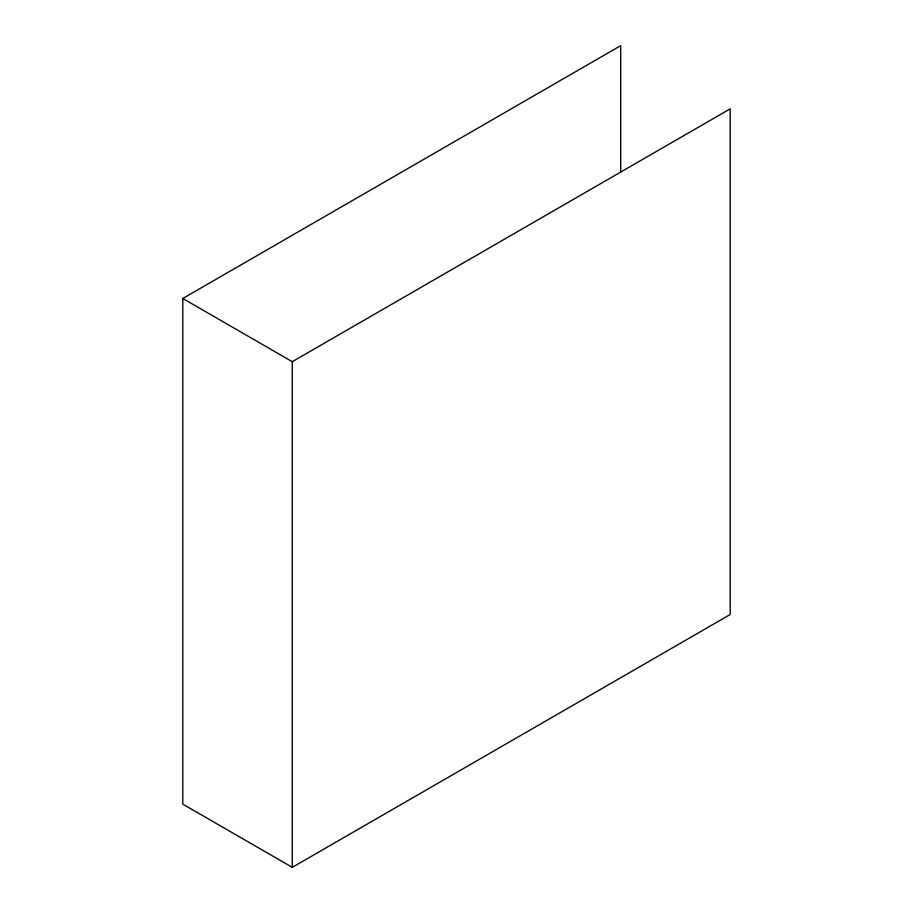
<?xml version="1.0" encoding="UTF-8"?>
<svg xmlns="http://www.w3.org/2000/svg" width="913" height="913" viewBox="0 0 913 913"><rect width="100%" height="100%" fill="white"/><g stroke="black" fill="none" stroke-linecap="round" stroke-linejoin="round"><path stroke-width="1.37" d="M182.805 298.483L292.286 361.685L730.195 108.852L730.195 614.517L292.286 867.35L182.805 804.148L182.805 298.483L620.714 45.65L620.714 172.42M292.286 361.685L292.286 867.35"/></g></svg>
